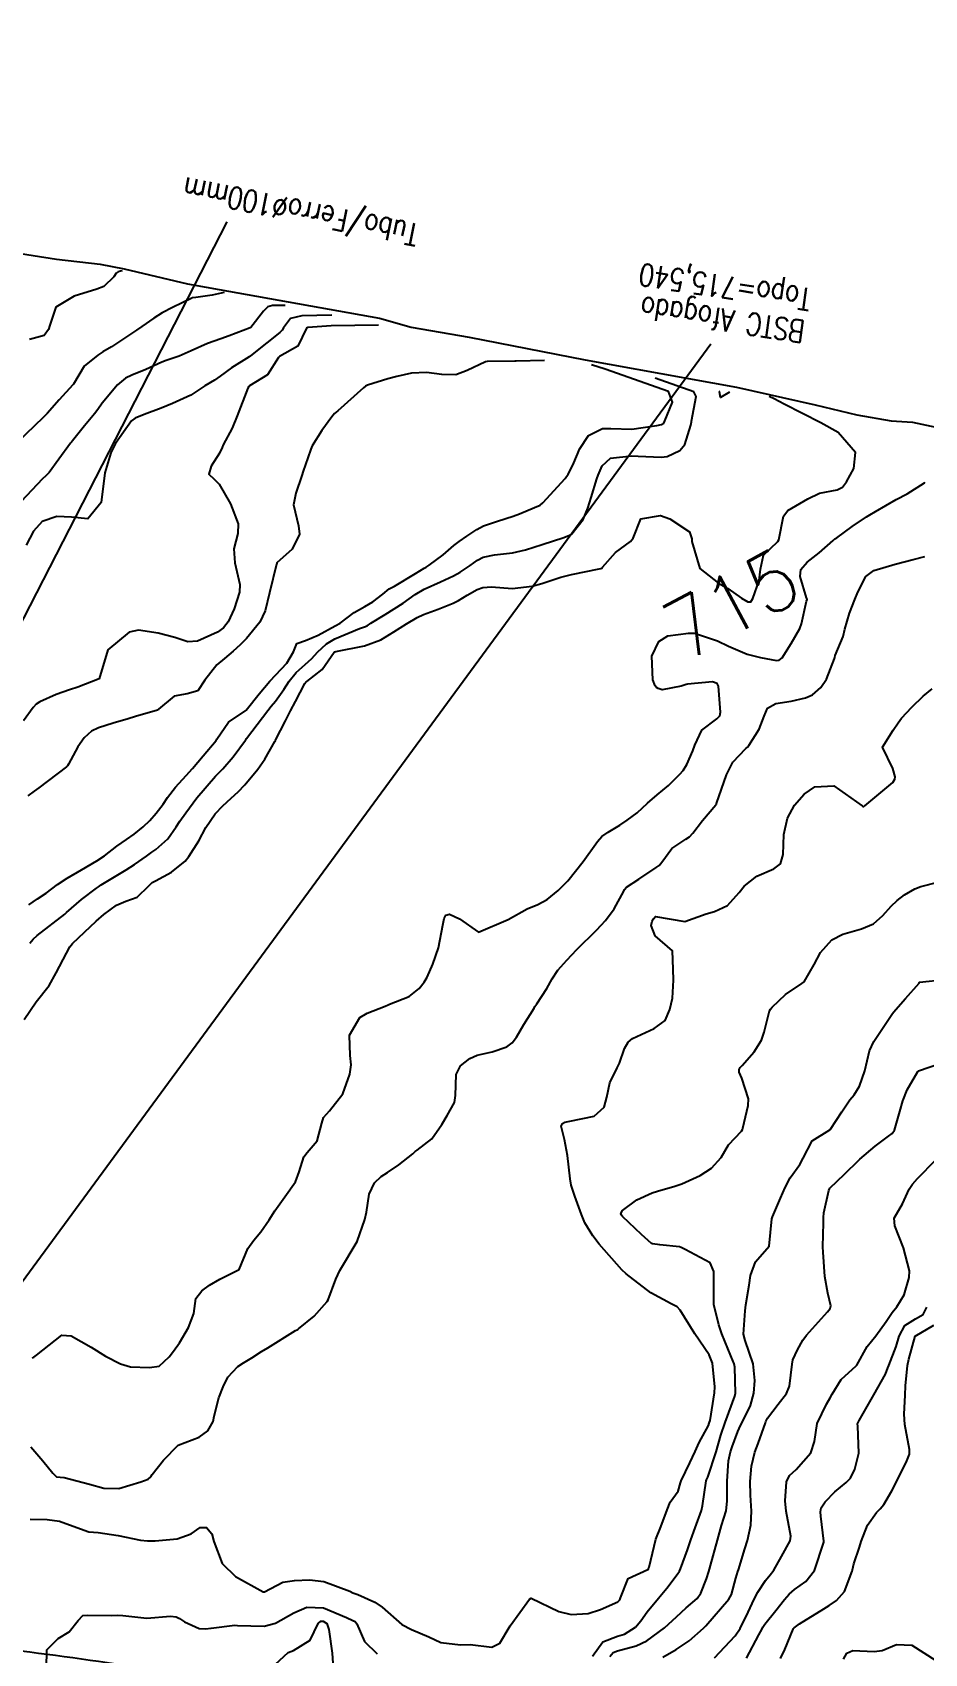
# Model space of a CAD drawing. Header units: metres. Extents: x 298520 to 308411, y 7433745 to 7450750.
# Drawn here: x 302354.5 to 302415.1, y 7441536.6 to 7441646.8 of the extents above; entities that cross this region are included whole.
import ezdxf
from ezdxf.enums import TextEntityAlignment as Align

# ---------------------------------------------------------------- set-up
doc = ezdxf.new("R2010")
doc.units = ezdxf.units.M
doc.header["$LTSCALE"] = 10
doc.linetypes.add('CONTINUO', pattern=[0])
for name, color, linetype in [('Area', 45, 'Continuous'), ('Cotas', 45, 'Continuous'), ('Curvas de Nivel 1m', 11, 'Continuous'), ('Curvas de Nivel 5m', 15, 'Continuous'), ('TEXTO', 45, 'Continuous'), ('Vias Primárias', 230, 'Continuous')]:
    doc.layers.add(name, color=color, linetype=linetype)
doc.styles.add('ROMANS', font='romans', dxfattribs={"height": 0.2})
doc.styles.add('Style-STANDARD', font='STANDARD.shx')

msp = doc.modelspace()

# ---------------------------------------------------------------- linework, layer by layer
at = {"layer": 'Area'}
msp.add_polyline3d([(302256.62, 7441674.08, 742.91), (302293.4, 7441647.23, 734.24), (302316.2, 7441639.21, 728.61), (302321.05, 7441638, 728.82), (302324.17, 7441637.49, 724.91), (302333.8, 7441635.49, 726.85), (302339.82, 7441634.43, 719.16), (302344.59, 7441633.36, 720.02), (302350.91, 7441632.19, 717.28), (302356.12, 7441631.37, 724.84), (302359.07, 7441631.04, 725), (302360.7, 7441630.71, 728.98), (302365.01, 7441629.71, 726.16), (302378.06, 7441627.36, 719.23), (302380.2, 7441626.76, 722.28), (302384.14, 7441626.08, 716.58), (302392.03, 7441624.54, 711.74), (302402.3, 7441622.68, 715.06), (302407.65, 7441621.48, 722.08), (302410.48, 7441620.8, 724.69), (302412.82, 7441620.38, 722.9), (302414.27, 7441620.31, 716.3), (302423.88, 7441618.23, 716.82)], dxfattribs=at)
at = {"layer": 'Curvas de Nivel 1m', "flags": 128}
for points, elevation in [([(302360.58, 7441630.59), (302360.45, 7441630.56), (302360.29, 7441630.52), (302360.16, 7441630.42), (302360, 7441630.17), (302359.32, 7441629.52), (302358.85, 7441629.33), (302357.31, 7441628.87), (302356.06, 7441628.12), (302355.66, 7441626.89), (302355.57, 7441626.6), (302355.28, 7441626.18), (302354.28, 7441625.91)], 717), ([(302367.51, 7441629.11), (302366.69, 7441628.92), (302365.58, 7441628.77), (302365.34, 7441628.74), (302365.31, 7441628.73), (302364, 7441628.09), (302363.3, 7441627.73), (302362.72, 7441627.37), (302361.92, 7441626.81), (302361.55, 7441626.55), (302361.28, 7441626.37), (302359.85, 7441625.42), (302359.27, 7441625.07), (302359.13, 7441624.98), (302358.91, 7441624.85), (302358, 7441624.11), (302357.26, 7441622.87), (302357.25, 7441622.85), (302357.23, 7441622.83), (302356.29, 7441621.82), (302355.48, 7441620.89), (302355.35, 7441620.75), (302355.21, 7441620.61), (302353.43, 7441618.92)], 716), ([(302374.82, 7441627.56), (302373.8, 7441627.55), (302372.78, 7441627.53), (302372, 7441627.34), (302371.53, 7441626.7), (302371.44, 7441626.54), (302371.28, 7441626.4), (302369.52, 7441624.98), (302369.26, 7441624.78), (302369.24, 7441624.76), (302369.19, 7441624.73), (302368, 7441623.99), (302367.24, 7441623.42), (302366.84, 7441623.15), (302366.19, 7441622.76), (302365.23, 7441622.14), (302364, 7441621.57), (302363.22, 7441621.26), (302362.07, 7441620.81), (302361.46, 7441620.57), (302361.21, 7441620.38), (302360.12, 7441618.84), (302359.81, 7441618.21), (302359.4, 7441616.85), (302359.14, 7441614.85), (302358.25, 7441613.74), (302357.13, 7441613.85), (302356.13, 7441613.88), (302355.13, 7441613.55), (302354.54, 7441612.9), (302354.06, 7441611.95)], 714), ([(302377.98, 7441626.89), (302376.38, 7441626.87), (302374.77, 7441626.84), (302373.18, 7441626.73), (302373.09, 7441626.68), (302372.5, 7441625.46), (302371.26, 7441624.77), (302371.19, 7441624.7), (302370.45, 7441623.51), (302369.23, 7441622.77), (302369.21, 7441622.75), (302369.18, 7441622.73), (302369.12, 7441622.62), (302368.38, 7441620.74), (302368.05, 7441619.9), (302367.44, 7441618.75), (302367.36, 7441618.58), (302367.18, 7441618.2), (302366.63, 7441617.3), (302366.46, 7441616.76), (302366.82, 7441616.42), (302367.16, 7441616.09), (302367.94, 7441614.74), (302368.46, 7441613.4), (302368.44, 7441612.74), (302368.16, 7441611.69), (302368.22, 7441610.74), (302368.56, 7441609.26), (302368.55, 7441608.74), (302368.18, 7441607.62), (302367.78, 7441606.74), (302367.46, 7441606.33), (302367.04, 7441606.02), (302365.68, 7441605.42), (302365.03, 7441605.37), (302364.16, 7441605.66), (302363.03, 7441605.95), (302361.69, 7441606.16), (302361.04, 7441606.04), (302359.61, 7441604.84), (302359, 7441602.85), (302357.56, 7441602.3), (302356.99, 7441602.11), (302356.08, 7441601.79), (302354.98, 7441601.29), (302354.74, 7441601.14), (302354.53, 7441600.9), (302353.86, 7441600.01)], 713), ([(302389.26, 7441624.49), (302387.33, 7441624.44), (302387.26, 7441624.44), (302385.37, 7441624.43), (302385.26, 7441624.41), (302384.01, 7441623.8), (302383.25, 7441623.52), (302382.28, 7441623.54), (302381.25, 7441623.68), (302380.22, 7441623.63), (302379.24, 7441623.41), (302378.62, 7441623.24), (302377.24, 7441622.81), (302377.11, 7441622.75), (302376.96, 7441622.63), (302375.22, 7441621.08), (302375, 7441620.88), (302374.81, 7441620.66), (302374.14, 7441619.74), (302373.49, 7441618.68), (302373.39, 7441618.47), (302373.18, 7441617.88), (302372.88, 7441616.97), (302372.79, 7441616.68), (302372.37, 7441615.47), (302372.22, 7441614.69), (302372.55, 7441613.25), (302372.61, 7441612.69), (302372.13, 7441611.67), (302371.09, 7441610.73), (302371.07, 7441610.7), (302371.05, 7441610.66), (302370.58, 7441608.71), (302370.29, 7441607.48), (302369.93, 7441606.72), (302369.03, 7441605.61), (302368.6, 7441605.16), (302368.11, 7441604.74), (302367.52, 7441604.25), (302367.01, 7441603.82), (302366.18, 7441602.76), (302365.71, 7441602.05), (302364.99, 7441601.84), (302364.1, 7441601.67), (302363.05, 7441600.8), (302363.01, 7441600.76), (302362.97, 7441600.74), (302361.48, 7441600.3), (302360.97, 7441600.14), (302359.96, 7441599.84), (302358.96, 7441599.53), (302358.5, 7441599.31), (302357.99, 7441598.86), (302357.57, 7441598.24), (302356.93, 7441597.05), (302356.86, 7441596.94), (302356.79, 7441596.87), (302354.91, 7441595.46), (302354.59, 7441595.22), (302354.16, 7441594.91)], 712), ([(302354.23, 7441587.49), (302354.82, 7441587.9), (302355.41, 7441588.3), (302356.18, 7441588.88), (302356.84, 7441589.31), (302357.82, 7441589.89), (302358.85, 7441590.48), (302359.37, 7441590.84), (302360.2, 7441591.49), (302360.87, 7441591.95), (302361.38, 7441592.31), (302362.01, 7441592.81), (302362.46, 7441593.23), (302362.89, 7441593.72), (302363.35, 7441594.34), (302363.66, 7441594.79), (302364.2, 7441595.49), (302364.92, 7441596.29), (302365.35, 7441596.77), (302366.07, 7441597.63), (302366.95, 7441598.67), (302366.99, 7441598.72), (302367.01, 7441598.75), (302367.79, 7441599.91), (302368.97, 7441600.7), (302369, 7441600.73), (302369.87, 7441601.84), (302370.61, 7441602.71), (302371.01, 7441603.13), (302371.77, 7441603.93), (302372.21, 7441604.69), (302372.44, 7441605.27), (302373.03, 7441605.46), (302373.88, 7441605.82), (302375.04, 7441606.45), (302375.39, 7441606.65), (302376.34, 7441607.36), (302377.06, 7441607.78), (302377.6, 7441608.09), (302378.28, 7441608.62), (302378.72, 7441608.97), (302379.08, 7441609.16), (302380.5, 7441610.01), (302381.09, 7441610.38), (302381.22, 7441610.45), (302381.44, 7441610.58), (302382.38, 7441611.28), (302383.11, 7441611.91), (302383.47, 7441612.2), (302384, 7441612.55), (302384.66, 7441613), (302385.12, 7441613.25), (302386.07, 7441613.58), (302387.13, 7441613.91), (302387.57, 7441614.07), (302388.58, 7441614.5), (302388.96, 7441614.67), (302389.15, 7441614.81), (302390.67, 7441616.47), (302390.87, 7441616.76), (302391.18, 7441617.37), (302391.51, 7441618.13), (302391.64, 7441618.46), (302392.25, 7441619.4), (302393.21, 7441619.86), (302393.77, 7441619.87), (302395.21, 7441619.83), (302396.89, 7441620.07), (302397.21, 7441620.14), (302397.37, 7441620.23), (302397.45, 7441620.39), (302397.96, 7441621.65), (302397.68, 7441622.39), (302393.39, 7441623.9), (302392.47, 7441624.2)], 712), ([(302354.3, 7441584.9), (302354.52, 7441585.17), (302354.79, 7441585.41), (302356.68, 7441586.87), (302356.75, 7441586.93), (302356.8, 7441586.97), (302357.81, 7441587.87), (302358.83, 7441588.64), (302358.96, 7441588.72), (302359.14, 7441588.85), (302360.84, 7441589.88), (302361.41, 7441590.25), (302362.22, 7441590.81), (302362.59, 7441591.07), (302362.86, 7441591.27), (302363.67, 7441591.99), (302364.25, 7441592.79), (302364.49, 7441593.18), (302364.89, 7441593.76), (302365.64, 7441594.77), (302366.92, 7441596.25), (302367.17, 7441596.5), (302367.41, 7441596.75), (302368.12, 7441597.56), (302368.95, 7441598.7), (302368.97, 7441598.72), (302369.02, 7441598.8), (302370.48, 7441600.71), (302370.69, 7441600.99), (302370.98, 7441601.35), (302371.55, 7441602.14), (302371.92, 7441602.69), (302372.4, 7441603.29), (302373.01, 7441603.84), (302373.46, 7441604.23), (302373.84, 7441604.67), (302374.45, 7441605.24), (302375.03, 7441605.58), (302376.69, 7441606.28), (302377.04, 7441606.4), (302377.21, 7441606.46), (302377.47, 7441606.63), (302378.44, 7441607.23), (302379.06, 7441607.61), (302379.67, 7441608), (302380.48, 7441608.59), (302381.08, 7441608.94), (302382.2, 7441609.45), (302383.09, 7441609.86), (302383.54, 7441610.11), (302384.21, 7441610.55), (302384.72, 7441610.92), (302385.1, 7441611.12), (302385.86, 7441611.29), (302387.1, 7441611.43), (302387.98, 7441611.63), (302389.11, 7441611.98), (302390.59, 7441612.47), (302390.96, 7441612.61), (302391.12, 7441612.72), (302391.89, 7441613.69), (302392.22, 7441614.45), (302392.43, 7441615.17), (302392.82, 7441616.44), (302392.91, 7441616.7), (302393.18, 7441617.34), (302393.75, 7441617.86), (302395.19, 7441618), (302395.62, 7441617.98), (302397.19, 7441617.92), (302397.6, 7441617.97), (302398.46, 7441618.38), (302398.8, 7441618.78), (302399.21, 7441620.1), (302399.25, 7441620.33), (302399.26, 7441620.37), (302399.56, 7441622.04), (302399.4, 7441622.37), (302396.78, 7441623.29)], 713), ([(302353.91, 7441579.72), (302354.73, 7441580.9), (302355.62, 7441582.02), (302356.1, 7441582.88), (302356.78, 7441584.21), (302357.01, 7441584.64), (302357.19, 7441584.87), (302358.01, 7441585.64), (302358.8, 7441586.39), (302359.32, 7441586.84), (302360.18, 7441587.47), (302360.82, 7441587.75), (302361.6, 7441588.03), (302362.38, 7441588.8), (302362.61, 7441589.02), (302362.84, 7441589.14), (302363.92, 7441589.72), (302364.85, 7441590.46), (302365.11, 7441590.78), (302365.78, 7441591.86), (302366.26, 7441592.76), (302366.89, 7441593.69), (302367.41, 7441594.23), (302367.97, 7441594.74), (302368.46, 7441595.18), (302368.91, 7441595.66), (302369.78, 7441596.72), (302370.26, 7441597.39), (302370.95, 7441598.6), (302370.98, 7441598.67), (302371, 7441598.7), (302371.66, 7441600), (302372.01, 7441600.69), (302372.35, 7441601.32), (302372.99, 7441602.53), (302373.05, 7441602.63), (302373.12, 7441602.68), (302374.17, 7441603.5), (302374.97, 7441604.66), (302375, 7441604.69), (302375.02, 7441604.7), (302375.09, 7441604.72), (302377.03, 7441605.1), (302378.14, 7441605.51), (302379.04, 7441606.06), (302379.89, 7441606.6), (302380.61, 7441607.03), (302381.05, 7441607.24), (302382.04, 7441607.59), (302383.06, 7441608.01), (302383.43, 7441608.19), (302384.01, 7441608.55), (302384.7, 7441608.92), (302385.08, 7441609.07), (302385.66, 7441609.11), (302387.08, 7441609), (302388.43, 7441609.15), (302389.08, 7441609.33), (302390.37, 7441609.76), (302391.09, 7441609.95), (302392.99, 7441610.34), (302393.09, 7441610.35), (302393.15, 7441610.38), (302393.21, 7441610.44), (302394.09, 7441611.44), (302395.11, 7441612.19), (302395.3, 7441612.42), (302395.81, 7441613.74), (302397.14, 7441613.95), (302397.79, 7441613.73), (302399.12, 7441612.84), (302399.27, 7441612.37), (302399.28, 7441612.2), (302399.81, 7441610.36), (302401.08, 7441609.37), (302401.73, 7441609), (302402.66, 7441608.33), (302403.07, 7441608.09), (302403.29, 7441608.1), (302403.42, 7441608.32), (302403.86, 7441609.54), (302403.93, 7441610.31), (302404.14, 7441611.27), (302405.11, 7441612.19), (302405.19, 7441612.3), (302405.51, 7441613.92), (302405.79, 7441614.29), (302407.15, 7441615.09), (302407.94, 7441615.48), (302409.16, 7441615.71), (302409.51, 7441615.89), (302409.79, 7441616.24), (302410.27, 7441617.14), (302410.39, 7441618.24), (302409.21, 7441619.59), (302408.05, 7441620.26), (302405.55, 7441621.52), (302404.88, 7441621.89), (302404.52, 7441622.05)], 714), ([(302401.83, 7441622.34), (302401.23, 7441621.97), (302401.15, 7441622.35), (302401.1, 7441622.38)], 714), ([(302354.37, 7441550.68), (302355.18, 7441549.71), (302355.86, 7441548.88), (302356.11, 7441548.64), (302356.35, 7441548.6), (302356.64, 7441548.58), (302358.35, 7441548.13), (302359.32, 7441547.87), (302360.34, 7441547.85), (302361.83, 7441548.29), (302362.35, 7441548.48), (302362.51, 7441548.64), (302362.61, 7441548.8), (302363.38, 7441549.77), (302364.37, 7441550.78), (302365.81, 7441551.33), (302366.39, 7441551.75), (302366.75, 7441552.39), (302366.82, 7441552.75), (302367.15, 7441554.01), (302367.43, 7441554.74), (302367.76, 7441555.41), (302368.44, 7441556.14), (302368.81, 7441556.37), (302369.38, 7441556.72), (302370.03, 7441557.14), (302370.46, 7441557.4), (302372.36, 7441558.57), (302372.47, 7441558.63), (302372.5, 7441558.65), (302372.55, 7441558.68), (302373.61, 7441559.54), (302374.49, 7441560.55), (302374.56, 7441560.66), (302375.09, 7441562.07), (302375.36, 7441562.65), (302376.54, 7441564.63), (302377.07, 7441566.11), (302377.18, 7441566.62), (302377.35, 7441567.85), (302377.72, 7441568.62), (302378.18, 7441569.03), (302378.6, 7441569.31), (302379.38, 7441569.83), (302380.32, 7441570.59), (302380.48, 7441570.73), (302380.62, 7441570.82), (302381.62, 7441571.59), (302382.29, 7441572.57), (302382.65, 7441573.19), (302383.15, 7441574.07), (302383.21, 7441574.55), (302383.26, 7441575.97), (302383.56, 7441576.55), (302384.19, 7441577.05), (302384.69, 7441577.28), (302385.71, 7441577.51), (302386.7, 7441577.86), (302387.08, 7441578.13), (302387.36, 7441578.5), (302387.86, 7441579.36), (302388.56, 7441580.49), (302388.62, 7441580.6), (302388.74, 7441580.77), (302389.42, 7441581.82), (302389.79, 7441582.48), (302390.18, 7441583.07), (302390.78, 7441583.73), (302391.47, 7441584.46), (302392.8, 7441585.79), (302393.12, 7441586.12), (302393.41, 7441586.43), (302394.01, 7441587.23), (302394.65, 7441588.42), (302394.71, 7441588.54), (302394.84, 7441588.7), (302395.68, 7441589.25), (302396.85, 7441590.03), (302397.06, 7441590.18), (302397.23, 7441590.39), (302397.92, 7441591.32), (302398.87, 7441591.97), (302399.11, 7441592.12), (302399.34, 7441592.37), (302400, 7441593.24), (302400.9, 7441594.3), (302400.93, 7441594.33), (302400.94, 7441594.35), (302400.95, 7441594.39), (302401.62, 7441596.34), (302402.06, 7441597.2), (302402.95, 7441598.13), (302403.05, 7441598.22), (302403.14, 7441598.32), (302403.84, 7441599.44), (302404.18, 7441600.31), (302404.41, 7441600.87), (302404.98, 7441601.19), (302406.03, 7441601.33), (302406.99, 7441601.56), (302407.47, 7441601.78), (302408.05, 7441602.26), (302408.43, 7441602.83), (302408.97, 7441604.25), (302408.98, 7441604.3), (302409.02, 7441604.44), (302409.55, 7441605.74), (302409.67, 7441606.24), (302409.99, 7441607.31), (302410.36, 7441608.24), (302410.56, 7441608.75), (302411.09, 7441609.81), (302411.64, 7441610.22), (302413.1, 7441610.64), (302414.32, 7441610.97), (302415.1, 7441611.17)], 716), ([(302354.32, 7441545.75), (302355.47, 7441545.73), (302356.31, 7441545.63), (302358.23, 7441544.92), (302358.3, 7441544.9), (302358.95, 7441544.84), (302360.3, 7441544.64), (302361.81, 7441544.32), (302362.3, 7441544.28), (302362.81, 7441544.29), (302364.3, 7441544.43), (302365.25, 7441544.77), (302365.87, 7441545.2), (302366.31, 7441545.19), (302366.66, 7441544.75), (302366.8, 7441544.24), (302367.36, 7441542.74), (302368.27, 7441541.87), (302370.15, 7441540.82), (302370.25, 7441540.81), (302371.48, 7441541.47), (302372.27, 7441541.59), (302373.31, 7441541.63), (302374.27, 7441541.52), (302376.04, 7441540.86), (302376.25, 7441540.76), (302376.58, 7441540.64), (302377.75, 7441540.12), (302378.24, 7441539.78), (302379.57, 7441538.6), (302380.23, 7441538.25), (302381.41, 7441537.76), (302382.22, 7441537.37), (302383.55, 7441537.22), (302384.22, 7441537.24), (302385.69, 7441537.05), (302386.22, 7441537.34), (302386.94, 7441538.51), (302388.25, 7441540.33), (302388.37, 7441540.38), (302390.24, 7441539.48), (302391.07, 7441539.28), (302392.24, 7441539.35), (302393.07, 7441539.61), (302394.25, 7441540.13), (302394.39, 7441540.28), (302394.44, 7441540.42), (302394.96, 7441541.73), (302396.28, 7441542.34), (302396.32, 7441542.36), (302396.34, 7441542.4), (302396.38, 7441542.5), (302396.83, 7441544.39), (302397.17, 7441545.24), (302397.6, 7441546.38), (302397.8, 7441546.91), (302398.34, 7441547.66), (302398.5, 7441548.22), (302398.55, 7441548.37), (302399.15, 7441549.58), (302399.51, 7441550.36), (302399.77, 7441550.97), (302400.4, 7441552.13), (302400.46, 7441552.29), (302400.48, 7441552.35), (302400.51, 7441552.45), (302400.81, 7441554.34), (302400.84, 7441554.75), (302400.69, 7441556.35), (302400.45, 7441556.93), (302399.48, 7441558.36), (302398.49, 7441559.96), (302398.29, 7441560.18), (302397.87, 7441560.38), (302396.5, 7441561.13), (302394.81, 7441562.42), (302394.53, 7441562.7), (302392.99, 7441564.44), (302392.55, 7441565.02), (302392.01, 7441565.9), (302391.79, 7441566.45), (302391.33, 7441567.71), (302391.08, 7441568.46), (302391.01, 7441568.88), (302390.83, 7441570.47), (302390.63, 7441571.56), (302390.4, 7441572.47), (302390.48, 7441572.64), (302390.65, 7441572.73), (302390.98, 7441572.8), (302392.65, 7441573.14), (302393.33, 7441573.76), (302393.51, 7441574.43), (302393.7, 7441575.4), (302394.2, 7441576.42), (302394.36, 7441576.75), (302394.7, 7441577.73), (302394.94, 7441578.18), (302395.24, 7441578.41), (302396.72, 7441579.1), (302397.46, 7441579.65), (302397.78, 7441580.38), (302397.96, 7441581.17), (302398.03, 7441582.38), (302398.01, 7441583.13), (302397.97, 7441584.38), (302396.79, 7441585.39), (302396.51, 7441586.1), (302396.59, 7441586.39), (302396.66, 7441586.54), (302396.81, 7441586.71), (302398.8, 7441586.37), (302400.26, 7441586.9), (302400.81, 7441587.04), (302401.7, 7441587.45), (302402.49, 7441588.33), (302402.84, 7441588.78), (302403.69, 7441589.46), (302404.85, 7441589.95), (302405.31, 7441590.29), (302405.49, 7441590.92), (302405.53, 7441592.29), (302405.78, 7441593.4), (302406.24, 7441594.28), (302406.91, 7441595.03), (302407.64, 7441595.53), (302408.92, 7441595.58), (302410.84, 7441594.23), (302410.9, 7441594.18), (302410.95, 7441594.18), (302411.02, 7441594.23), (302412.92, 7441595.82), (302413.07, 7441596.05), (302413.09, 7441596.2), (302412.93, 7441596.76), (302412.24, 7441598.21), (302412.96, 7441599.37), (302413.3, 7441599.87), (302413.52, 7441600.19), (302414.23, 7441600.94), (302414.99, 7441601.68), (302415.6, 7441602.17)], 717), ([(302392.52, 7441536.44), (302393.23, 7441537.42), (302394.23, 7441537.8), (302394.7, 7441537.94), (302395.44, 7441538.41), (302395.81, 7441538.84), (302396.24, 7441539.45), (302397.02, 7441540.39), (302397.58, 7441541.07), (302398.28, 7441541.99), (302398.43, 7441542.22), (302398.5, 7441542.37), (302398.98, 7441543.68), (302399.21, 7441544.36), (302399.5, 7441545.17), (302399.94, 7441546.35), (302400.01, 7441546.67), (302400.25, 7441548.35), (302400.27, 7441548.43), (302400.36, 7441548.61), (302400.92, 7441550.34), (302401.25, 7441551.47), (302401.54, 7441552.33), (302402.2, 7441554.11), (302402.25, 7441554.32), (302402.2, 7441556.08), (302402.15, 7441556.32), (302401.92, 7441556.85), (302401.32, 7441558.34), (302401.11, 7441558.97), (302400.77, 7441560.35), (302400.76, 7441562.11), (302400.78, 7441562.35), (302400.77, 7441562.59), (302400.53, 7441563.18), (302398.83, 7441564.08), (302398.54, 7441564.22), (302398.43, 7441564.26), (302397.11, 7441564.39), (302396.61, 7441564.47), (302396.54, 7441564.49), (302395.85, 7441565.11), (302394.56, 7441566.32), (302394.49, 7441566.42), (302394.46, 7441566.52), (302394.57, 7441566.73), (302395.54, 7441567.45), (302396.59, 7441567.92), (302396.94, 7441568.04), (302398.11, 7441568.38), (302398.59, 7441568.54), (302399.84, 7441569.12), (302400.61, 7441569.6), (302401.26, 7441570.34), (302401.77, 7441571.19), (302402.64, 7441572.13), (302402.72, 7441572.24), (302402.75, 7441572.32), (302403.11, 7441573.87), (302403.12, 7441574.32), (302402.68, 7441575.72), (302402.5, 7441576.14), (302402.49, 7441576.32), (302402.56, 7441576.45), (302402.69, 7441576.58), (302403.51, 7441577.51), (302404.01, 7441578.31), (302404.18, 7441578.84), (302404.56, 7441580.3), (302404.62, 7441580.41), (302404.74, 7441580.55), (302405.64, 7441581.4), (302406.75, 7441582.16), (302406.9, 7441582.28), (302407.58, 7441583.45), (302408.01, 7441584.26), (302408.79, 7441585.13), (302409.54, 7441585.5), (302410.8, 7441585.86), (302411.61, 7441586.22), (302412.25, 7441586.77), (302412.82, 7441587.4), (302413.22, 7441587.8), (302413.73, 7441588.19), (302414.43, 7441588.59), (302414.84, 7441588.75), (302415.98, 7441589.03)], 718), ([(302393.7, 7441536.43), (302393.94, 7441536.7), (302394.22, 7441536.81), (302395.49, 7441537.14), (302396.22, 7441537.49), (302397.42, 7441538.38), (302398.24, 7441539.13), (302398.89, 7441539.72), (302399.63, 7441540.36), (302399.89, 7441540.72), (302400.27, 7441541.7), (302400.43, 7441542.19), (302400.48, 7441542.35), (302400.55, 7441542.61), (302401.01, 7441544.34), (302401.29, 7441545.32), (302401.6, 7441546.33), (302401.68, 7441546.98), (302401.68, 7441548.33), (302401.77, 7441549.73), (302401.91, 7441550.33), (302402.02, 7441550.68), (302402.39, 7441551.71), (302402.59, 7441552.13), (302402.69, 7441552.32), (302403.26, 7441553.47), (302403.48, 7441554.31), (302403.56, 7441555.18), (302403.45, 7441556.31), (302402.89, 7441557.89), (302402.78, 7441558.32), (302402.89, 7441559.92), (302402.95, 7441560.32), (302403.17, 7441561.65), (302403.27, 7441562.31), (302403.6, 7441563.25), (302404.54, 7441564.3), (302404.7, 7441566.16), (302404.75, 7441566.3), (302405.31, 7441567.57), (302405.62, 7441568.29), (302405.95, 7441568.94), (302406.61, 7441569.85), (302406.83, 7441570.28), (302407.44, 7441571.46), (302408.64, 7441572.22), (302408.66, 7441572.23), (302408.69, 7441572.25), (302409.46, 7441573.44), (302410.02, 7441574.24), (302410.3, 7441574.6), (302410.67, 7441575.18), (302411.03, 7441576.22), (302411.35, 7441577.57), (302411.63, 7441578.22), (302412.73, 7441579.84), (302412.87, 7441580.06), (302412.97, 7441580.2), (302413.8, 7441581.13), (302414.71, 7441582.18), (302414.72, 7441582.21), (302414.75, 7441582.24), (302416.49, 7441582.43)], 719), ([(302400.82, 7441536.34), (302402.23, 7441537.83), (302402.56, 7441538.32), (302403.11, 7441539.44), (302403.52, 7441540.31), (302403.76, 7441540.8), (302404.27, 7441541.59), (302404.6, 7441541.97), (302404.85, 7441542.29), (302405.37, 7441543.21), (302405.95, 7441544.28), (302406, 7441544.59), (302405.68, 7441546.29), (302405.61, 7441547.01), (302405.71, 7441548.29), (302405.92, 7441548.72), (302406.36, 7441549.13), (302407.36, 7441550.27), (302407.61, 7441551.04), (302407.8, 7441552.26), (302408.42, 7441553.58), (302408.68, 7441553.99), (302408.82, 7441554.25), (302409.43, 7441555.24), (302410.44, 7441556.18), (302410.48, 7441556.23), (302411.18, 7441557.5), (302411.78, 7441558.21), (302412.48, 7441559.19), (302412.89, 7441559.79), (302413.21, 7441560.19), (302413.69, 7441561.01), (302414.04, 7441562.18), (302414.07, 7441562.64), (302413.66, 7441564.19), (302413.07, 7441565.69), (302413.02, 7441566.2), (302413.59, 7441567.18), (302414.03, 7441568.19), (302414.26, 7441568.52), (302414.6, 7441568.9), (302415.85, 7441570.17)], 721), ([(302402.98, 7441536.32), (302403.82, 7441537.89), (302404.05, 7441538.3), (302404.11, 7441538.42), (302404.24, 7441538.62), (302404.98, 7441539.56), (302405.56, 7441540.29), (302405.89, 7441540.65), (302406.26, 7441540.97), (302407.01, 7441541.53), (302407.6, 7441542.26), (302408.24, 7441544.19), (302408.24, 7441544.25), (302408.04, 7441545.97), (302408.01, 7441546.25), (302408.06, 7441546.52), (302408.33, 7441546.94), (302408.98, 7441547.61), (302409.77, 7441548.24), (302410.05, 7441548.54), (302410.36, 7441549.15), (302410.62, 7441550.23), (302410.55, 7441552.08), (302410.54, 7441552.23), (302410.65, 7441552.47), (302411.64, 7441554.21), (302412.44, 7441555.6), (302412.6, 7441556.04), (302412.65, 7441556.2), (302413.15, 7441557.5), (302413.37, 7441558.19), (302413.75, 7441558.91), (302414.48, 7441559.36), (302414.99, 7441559.67), (302415.23, 7441560.17)], 722), ([(302405.3, 7441536.29), (302405.6, 7441536.9), (302406.16, 7441538.28), (302406.18, 7441538.33), (302406.23, 7441538.38), (302406.6, 7441538.64), (302408.25, 7441539.66), (302408.6, 7441539.89), (302409.1, 7441540.24), (302409.65, 7441540.85), (302410.16, 7441542.23), (302410.19, 7441542.32), (302410.29, 7441542.71), (302410.67, 7441543.86), (302410.78, 7441544.23), (302411.2, 7441545.34), (302411.82, 7441546.21), (302412.08, 7441546.46), (302412.33, 7441546.76), (302412.86, 7441547.68), (302413.13, 7441548.2), (302413.89, 7441549.71), (302414.07, 7441550.18), (302414.06, 7441550.5), (302413.74, 7441552.19), (302413.7, 7441552.9), (302413.76, 7441554.19), (302413.8, 7441554.81), (302413.92, 7441556.19), (302414.01, 7441556.62), (302414.45, 7441558.18), (302415.71, 7441558.94)], 723), ([(302355.44, 7441535.64), (302355.45, 7441536.88), (302356.22, 7441537.65), (302356.98, 7441538.11), (302357.58, 7441538.86), (302357.89, 7441539.2), (302358.24, 7441539.23), (302359.86, 7441539.21), (302360.24, 7441539.23), (302360.62, 7441539.2), (302362.24, 7441539.02), (302363.86, 7441539.16), (302364.24, 7441539.12), (302364.46, 7441539), (302364.8, 7441538.77), (302365.8, 7441538.33), (302366.23, 7441538.3), (302366.62, 7441538.36), (302368.23, 7441538.55), (302368.41, 7441538.54), (302370.23, 7441538.48), (302370.98, 7441538.7), (302372.24, 7441539.4), (302373.13, 7441539.78), (302374.24, 7441539.74), (302375.81, 7441539.07), (302376.24, 7441538.88), (302376.4, 7441538.8), (302376.52, 7441538.64), (302377.03, 7441537.44), (302377.89, 7441536.61)], 718), ([(302370.99, 7441535.9), (302371.85, 7441536.69), (302372.21, 7441536.84), (302373.35, 7441537.54), (302373.9, 7441538.66), (302374.07, 7441538.82), (302374.23, 7441538.82), (302374.47, 7441538.66), (302374.62, 7441538.26), (302374.83, 7441536.65), (302374.89, 7441535.96)], 719), ([(302409.57, 7441536.24), (302409.81, 7441536.64), (302410.21, 7441536.84), (302411.66, 7441536.77), (302412.21, 7441536.84), (302413.19, 7441537.23), (302414.22, 7441537.19), (302415.86, 7441536.16)], 724)]:
    msp.add_lwpolyline(points, dxfattribs=dict(at, elevation=elevation))
at = {"layer": 'Curvas de Nivel 5m', "flags": 128}
for points, elevation in [([(302371.65, 7441628.23), (302371.23, 7441628.23), (302370.79, 7441628.22), (302370.46, 7441628.14), (302370.18, 7441627.84), (302369.32, 7441626.73), (302369.28, 7441626.7), (302367.85, 7441626.17), (302367.28, 7441625.96), (302366.38, 7441625.65), (302365.27, 7441625.14), (302364.45, 7441624.78), (302363.56, 7441624.49), (302363.26, 7441624.37), (302362.18, 7441623.88), (302361.24, 7441623.5), (302360.79, 7441623.28), (302360.25, 7441622.83), (302359.22, 7441621.58), (302358.92, 7441621.15), (302358.69, 7441620.86), (302358.02, 7441620.04), (302357.19, 7441619.02), (302357.12, 7441618.94), (302357.06, 7441618.87), (302356.26, 7441617.79), (302355.62, 7441616.89), (302355.39, 7441616.66), (302355.16, 7441616.45), (302353.7, 7441614.91)], 715), ([(302354.45, 7441556.72), (302354.58, 7441556.77), (302354.75, 7441556.9), (302356.47, 7441558.25), (302357.11, 7441558.22), (302358.46, 7441557.45), (302359.45, 7441556.84), (302360.45, 7441556.31), (302361.15, 7441556.11), (302362.44, 7441556.06), (302363.08, 7441556.16), (302363.76, 7441556.79), (302364.06, 7441557.18), (302364.46, 7441557.73), (302365.09, 7441558.77), (302365.45, 7441559.73), (302365.58, 7441560.76), (302365.98, 7441561.28), (302366.51, 7441561.65), (302367.2, 7441562.06), (302368.52, 7441562.73), (302369.12, 7441564.14), (302369.52, 7441564.72), (302369.99, 7441565.27), (302370.56, 7441566.09), (302370.95, 7441566.7), (302371.62, 7441567.65), (302372.34, 7441568.68), (302372.6, 7441569.36), (302372.92, 7441570.37), (302373.15, 7441570.67), (302373.83, 7441571.47), (302374.13, 7441572.67), (302374.26, 7441573.05), (302374.65, 7441573.51), (302375.57, 7441574.65), (302376.03, 7441576), (302376.14, 7441576.64), (302376.07, 7441577.26), (302376.02, 7441578.64), (302376.73, 7441579.85), (302377.22, 7441580.14), (302378.45, 7441580.61), (302378.64, 7441580.71), (302378.74, 7441580.75), (302380.07, 7441581.27), (302380.75, 7441581.81), (302381.1, 7441582.24), (302381.29, 7441582.58), (302381.67, 7441583.48), (302382.07, 7441584.57), (302382.36, 7441586.13), (302382.44, 7441586.57), (302382.56, 7441586.81), (302382.81, 7441586.87), (302383.5, 7441586.55), (302384.79, 7441585.64), (302386.8, 7441586.51), (302388.08, 7441587.23), (302388.82, 7441587.53), (302389.45, 7441587.86), (302390.19, 7441588.48), (302390.51, 7441588.8), (302390.84, 7441589.14), (302391.9, 7441590.45), (302392.87, 7441591.8), (302393.17, 7441592.14), (302393.6, 7441592.43), (302394.39, 7441592.91), (302394.89, 7441593.25), (302395.55, 7441593.75), (302396.26, 7441594.4), (302396.91, 7441594.98), (302397.68, 7441595.62), (302398.47, 7441596.37), (302398.68, 7441596.62), (302398.93, 7441597.04), (302399.35, 7441597.96), (302399.49, 7441598.36), (302399.95, 7441599.37), (302400.97, 7441600.13), (302401.17, 7441600.35), (302401.22, 7441600.59), (302401.08, 7441602.35), (302401, 7441602.55), (302400.69, 7441602.66), (302398.99, 7441602.49), (302398.89, 7441602.47), (302398.56, 7441602.37), (302397.27, 7441602.1), (302396.99, 7441602.19), (302396.88, 7441602.28), (302396.79, 7441602.39), (302396.62, 7441602.78), (302396.56, 7441604.4), (302397.03, 7441605.4), (302397.65, 7441605.77), (302399.04, 7441605.97), (302399.45, 7441605.95), (302401.03, 7441605.45), (302401.76, 7441605.07), (302403.03, 7441604.54), (302403.95, 7441604.31), (302405.02, 7441604.11), (302405.2, 7441604.12), (302405.41, 7441604.29), (302406.02, 7441605.27), (302406.61, 7441606.28), (302406.73, 7441606.59), (302407.07, 7441608.14), (302407.1, 7441608.25), (302407.1, 7441608.27), (302407.07, 7441608.36), (302406.63, 7441609.82), (302406.68, 7441610.28), (302407.1, 7441610.79), (302407.93, 7441611.43), (302408.87, 7441612.25), (302409, 7441612.36), (302409.12, 7441612.45), (302410.16, 7441613.21), (302411.14, 7441613.87), (302411.37, 7441614), (302411.76, 7441614.22), (302413.15, 7441615.04), (302413.91, 7441615.43), (302415.08, 7441616.18), (302415.12, 7441616.22)], 715), ([(302397.3, 7441536.38), (302398.22, 7441536.9), (302399.1, 7441537.49), (302400.07, 7441538.35), (302400.16, 7441538.43), (302400.23, 7441538.51), (302401.8, 7441540.33), (302401.96, 7441540.63), (302402.27, 7441541.75), (302402.41, 7441542.19), (302402.45, 7441542.32), (302402.88, 7441543.73), (302403.05, 7441544.31), (302403.28, 7441545.34), (302403.32, 7441546.31), (302403.27, 7441547.38), (302403.24, 7441548.31), (302403.32, 7441549.36), (302403.55, 7441550.31), (302403.79, 7441550.9), (302404.29, 7441552.3), (302404.31, 7441552.39), (302404.41, 7441552.61), (302405.14, 7441553.57), (302405.7, 7441554.29), (302405.91, 7441554.8), (302406.09, 7441556.28), (302406.14, 7441556.59), (302406.46, 7441557.26), (302406.82, 7441557.92), (302407.07, 7441558.27), (302408.49, 7441559.84), (302408.67, 7441560.07), (302408.71, 7441560.25), (302408.51, 7441561.12), (302408.32, 7441562.25), (302408.19, 7441563.9), (302408.18, 7441564.26), (302408.21, 7441565.9), (302408.21, 7441566.26), (302408.25, 7441566.57), (302408.59, 7441568.08), (302408.63, 7441568.21), (302408.65, 7441568.25), (302409.64, 7441569.2), (302410.61, 7441570.15), (302410.7, 7441570.23), (302411.73, 7441571.11), (302412.64, 7441571.78), (302412.88, 7441571.96), (302413.04, 7441572.2), (302413.4, 7441573.45), (302413.61, 7441574.19), (302413.91, 7441574.94), (302414.63, 7441576.18), (302414.66, 7441576.2), (302414.68, 7441576.22), (302416.12, 7441576.73)], 720)]:
    msp.add_lwpolyline(points, dxfattribs=dict(at, elevation=elevation))
at = {"layer": 'TEXTO', "linetype": 'CONTINUO'}
for points in [[(302279.84, 7441462.65, 0), (302367.71, 7441633.92, 0)], [(302400.56, 7441625.59, 0), (302280.56, 7441462.15, 0)]]:
    msp.add_polyline3d(points, dxfattribs=at)
at = {"layer": 'Vias Primárias', "elevation": 748.08}
msp.add_lwpolyline([(302235.28, 7441702.14), (302231.32, 7441696.24), (302214.03, 7441671.05), (302202.34, 7441654.72), (302193.34, 7441642.81), (302178.78, 7441623.12), (302166.32, 7441605.27), (302160.94, 7441596.41, 0.348336), (302161.81, 7441589.44, 0.036368), (302166.3, 7441585.62), (302177.54, 7441577.6), (302194.12, 7441565.85), (302208.04, 7441556.44, 0.036901), (302213.72, 7441553.17, 0.025784), (302225.24, 7441548.36, 0.033083), (302245.89, 7441542.47, 0.04574), (302263.61, 7441540.33, -0.001386), (302278.85, 7441539.85, 0.000615), (302298.68, 7441539.19, 0.001913), (302321.46, 7441538.55, -0.006817), (302342.53, 7441537.75, -0.027636), (302361.31, 7441535.73, -0.126934)], format="xyb", dxfattribs=at)

# ---------------------------------------------------------------- texts
at = {"layer": 'Cotas', "style": 'Style-STANDARD'}
msp.add_text('715', height=4, rotation=28.3469, dxfattribs=at).set_placement((302401.98, 7441607.96, 715), align=Align.MIDDLE_CENTER)
at = {"layer": 'TEXTO', "style": 'ROMANS', "width": 0.8}
for s, rotation, p in [('Tubo/FerroØ100mm', 168.5247, (302380.81, 7441633.74)), ('Topo=715,540', 171.4873, (302407.46, 7441629.36)), ('BSTC Afogado', 171.4873, (302407.03, 7441627.17))]:
    msp.add_text(s, height=1.5, rotation=rotation, dxfattribs=at).set_placement(p)

doc.saveas('drawing.dxf')
